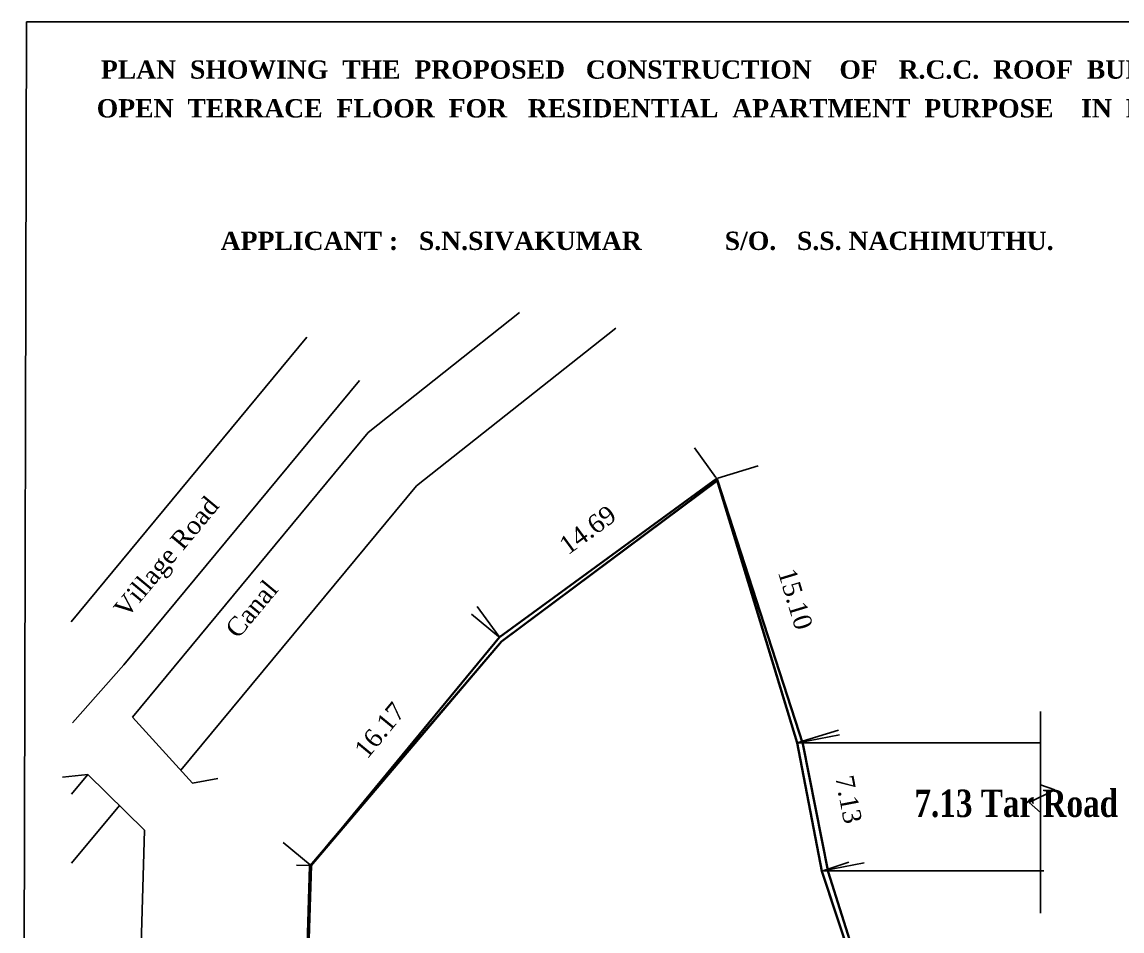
# Model space of a CAD drawing. Header units: metres. Extents: x 5 to 221, y 0 to 97.
# Drawn here: x 4.8 to 64.8, y 47.1 to 96.8 of the extents above; entities that cross this region are included whole.
import ezdxf

# ---------------------------------------------------------------- set-up
doc = ezdxf.new("R2010")
doc.units = ezdxf.units.M
doc.header["$LTSCALE"] = 0.015
doc.layers.add('FLOOR-STILT', color=7, linetype='Continuous', lineweight=50)
doc.styles.get("Standard").update_dxf_attribs({"font": 'times.ttf'})
doc.styles.add('style4', font='timesbd.ttf', dxfattribs={"height": 0.25})
doc.dimstyles.get("Standard").update_dxf_attribs({"dimtxt": 1, "dimasz": 0.25, "dimexe": 0.18, "dimexo": 0.0625, "dimgap": 0.09, "dimtad": 0, "dimzin": 0, "dimdsep": 46, "dimtxsty": 'Standard', "dimcen": 0.09, "dimsd1": 1, "dimsd2": 1, "dimadec": 0, "dimazin": 0, "dimtfac": 1, "dimtofl": 0, "dimtmove": 0, "dimatfit": 0, "dimfxl": 1, "dimtolj": 1, "dimtzin": 0, "dimarcsym": 0})

# ---------------------------------------------------------------- blocks, each defined once
blk = doc.blocks.new('*D2')
at = {"color": 0, "lineweight": -2, "transparency": 16777216}
for p, q in [((30.789, 63.228), (29.31, 64.447)), ((20.5, 50.753), (19.022, 51.972))]:
    blk.add_line(p, q, dxfattribs=at)
at = {"color": 0, "lineweight": -2, "transparency": 16777216, "insert": (24.305, 58.095), "char_height": 1, "attachment_point": 5, "rotation": 50.48657}
blk.add_mtext('\\A1;16.17', dxfattribs=at)
blk = doc.blocks.new('*D3')
at = {"color": 0, "lineweight": -2, "transparency": 16777216}
for p, q in [((42.661, 71.905), (41.48, 73.522)), ((30.8, 63.238), (29.619, 64.855))]:
    blk.add_line(p, q, dxfattribs=at)
at = {"color": 0, "lineweight": -2, "transparency": 16777216, "insert": (35.656, 69.043), "char_height": 1, "attachment_point": 5, "rotation": 36.1563}
blk.add_mtext('\\A1;14.69', dxfattribs=at)
blk = doc.blocks.new('*D4')
at = {"color": 0, "lineweight": -2, "transparency": 16777216}
for p, q in [((42.758, 71.873), (44.972, 72.546)), ((47.144, 57.424), (49.359, 58.097))]:
    blk.add_line(p, q, dxfattribs=at)
at = {"color": 0, "lineweight": -2, "transparency": 16777216, "insert": (46.994, 65.269), "char_height": 1, "attachment_point": 5, "rotation": 286.88894}
blk.add_mtext('\\A1;15.10', dxfattribs=at)
blk = doc.blocks.new('*D5')
at = {"color": 0, "lineweight": -2, "transparency": 16777216}
for p, q in [((47.146, 57.418), (49.404, 57.853)), ((48.494, 50.417), (50.751, 50.851))]:
    blk.add_line(p, q, dxfattribs=at)
at = {"color": 0, "lineweight": -2, "transparency": 16777216, "insert": (49.901, 54.318), "char_height": 1, "attachment_point": 5, "rotation": 280.89418}
blk.add_mtext('\\A1;7.13', dxfattribs=at)
blk = doc.blocks.new('*D6')
at = {"color": 0, "lineweight": -2, "transparency": 16777216}
for p, q in [((20.486, 50.715), (19.755, 50.738)), ((19.39, 15.842), (18.659, 15.865))]:
    blk.add_line(p, q, dxfattribs=at)
at = {"color": 0, "lineweight": -2, "transparency": 16777216, "insert": (19.387, 33.296), "char_height": 1, "attachment_point": 5, "rotation": 88.1998}
blk.add_mtext('\\A1;34.89', dxfattribs=at)
blk = doc.blocks.new('*D19')
at = {"color": 0, "lineweight": -2, "transparency": 16777216}
for p, q in [((48.492, 50.424), (49.916, 50.899)), ((59.995, 15.86), (61.42, 16.334))]:
    blk.add_line(p, q, dxfattribs=at)
at = {"color": 0, "lineweight": -2, "transparency": 16777216, "insert": (55.497, 33.56), "char_height": 1, "attachment_point": 5, "rotation": 288.40849}
blk.add_mtext('\\A1;36.43', dxfattribs=at)

msp = doc.modelspace()

# ---------------------------------------------------------------- linework, layer by layer
at = {"lineweight": -2}
for p, q in [((5.005, 96.793), (4.767, 0.003)), ((184.753, 96.793), (5.005, 96.793)), ((60.381, 59.125), (60.381, 48.1)), ((47.085, 57.406), (60.381, 57.406)), ((61.161, 54.841), (59.757, 54.156)), ((60.381, 55.121), (61.161, 54.841)), ((59.757, 54.156), (60.381, 53.612)), ((11.465, 52.645), (9.874, 2.037)), ((48.543, 50.426), (60.563, 50.426))]:
    msp.add_line(p, q, dxfattribs=at)
for p, q in [((23.668, 74.364, -0.084), (31.929, 80.93, -0.084)), ((26.31, 71.456, -0.154), (37.191, 80.072, -0.154)), ((7.452, 64.027, 0.308), (20.328, 79.57, 0.308)), ((10.325, 61.67, 0.196), (23.2, 77.213, 0.196)), ((10.792, 58.82, -0.084), (23.668, 74.364, -0.084)), ((13.435, 55.913, -0.154), (26.31, 71.456, -0.154)), ((7.519, 58.497, 0.457), (10.325, 61.67, 0.457)), ((14.082, 55.201, -0.171), (10.792, 58.82, -0.084)), ((8.365, 55.679, -0.048), (6.974, 55.529, -50.513)), ((8.365, 55.679, -0.048), (7.475, 54.604, -0.048)), ((11.465, 52.645, -0.003), (8.365, 55.679, -0.048)), ((14.082, 55.201, -0.171), (15.457, 55.458, -50.636)), ((10.092, 53.989, -0.023), (7.475, 50.83, -0.023))]:
    msp.add_line(p, q)
at = {"layer": 'FLOOR-STILT', "color": 3, "lineweight": 30}
for p in [(42.733, 71.739), (20.549, 50.713)]:
    msp.add_line(p, (30.956, 62.954), dxfattribs=at)
at = {"layer": 'FLOOR-STILT', "color": 2, "lineweight": 30}
for p, q in [((47.085, 57.406), (42.733, 71.739)), ((47.085, 57.406), (48.432, 50.405)), ((59.893, 15.84), (48.432, 50.405))]:
    msp.add_line(p, q, dxfattribs=at)
at = {"layer": 'FLOOR-STILT', "color": 6, "lineweight": 30}
msp.add_line((20.549, 50.713), (19.453, 15.84), dxfattribs=at)
at = {"layer": 'FLOOR-STILT', "color": 2, "lineweight": 30}
msp.add_lwpolyline([(48.432, 50.405), (47.085, 57.406), (42.698, 71.855), (30.837, 63.188), (20.549, 50.713), (19.453, 15.84), (59.893, 15.84)], close=True, dxfattribs=at)
at = {"layer": 'FLOOR-STILT', "color": 30, "lineweight": 30}
msp.add_lwpolyline([(59.936, 15.84), (54.007, 33.787), (48.781, 50.359), (47.398, 57.354), (42.745, 71.748), (30.956, 62.954), (20.483, 50.677), (19.453, 15.84)], close=True, dxfattribs=at)
at = {"layer": 'FLOOR-STILT', "color": 7, "lineweight": 30}
msp.add_lwpolyline([(48.432, 50.405), (47.085, 57.406), (42.733, 71.739), (30.956, 62.954), (21.562, 51.942), (20.549, 50.713), (19.453, 15.84), (59.893, 15.84)], close=True, dxfattribs=at)

# ---------------------------------------------------------------- texts
at = {"lineweight": 40, "ltscale": 0.2, "style": 'style4'}
for s, p in [('                        PLAN  SHOWING  THE  PROPOSED   CONSTRUCTION    OF   R.C.C.  ROOF  BUILDING    IN   STILT,   FIRST,  SECOND,  THIRD,  FOURTH  AND   ', (0.012, 93.696)), ('OPEN  TERRACE  FLOOR  FOR   RESIDENTIAL  APARTMENT  PURPOSE    IN  R.S. NO : 71/3B, 71/4B.   AT  THINDAL VILLAGE PANCHAYAT,  ERODE  Tk. & Dt.  ', (8.848, 91.577))]:
    msp.add_text(s, height=1, dxfattribs=at).set_placement(p)
at = {"lineweight": 60, "ltscale": 0.2, "style": 'style4'}
msp.add_text('APPLICANT :   S.N.SIVAKUMAR            S/O.   S.S. NACHIMUTHU.', height=1, dxfattribs=at).set_placement((15.614, 84.339))
at = {"lineweight": -2}
for s, p in [('Village Road', (10.47, 64.168, -0.023)), ('Canal', (16.561, 63.053, -0.023))]:
    msp.add_text(s, height=1, rotation=50.28598, dxfattribs=at).set_placement(p)
at = {"ltscale": 0.2, "style": 'style4', "width": 0.8}
msp.add_text('7.13 Tar Road', height=1.5, dxfattribs=at).set_placement((53.494, 53.361))

# ---------------------------------------------------------------- dimensions: what is measured, and where the dimension line sits
at = {"lineweight": -2}
for p1, p2, distance, picture, middle in [((30.837, 63.188), (42.698, 71.855), 1.884, '*D3', (35.656, 69.043)), ((47.085, 57.406), (42.698, 71.855), -2.197, '*D4', (46.994, 65.269)), ((20.549, 50.713), (30.837, 63.188), 1.799, '*D2', (24.305, 58.095)), ((48.432, 50.405), (47.085, 57.406), -2.182, '*D5', (49.901, 54.318)), ((19.453, 15.84), (20.549, 50.713), 0.614, '*D6', (19.387, 33.296)), ((48.432, 50.405), (59.936, 15.84), 1.384, '*D19', (55.497, 33.56))]:
    dim = msp.add_aligned_dim(p1=p1, p2=p2, distance=distance, dimstyle='Standard', dxfattribs=at)
    dim.commit()
    dim.dimension.update_dxf_attribs({"geometry": picture, "text_midpoint": middle})

doc.saveas('drawing.dxf')
